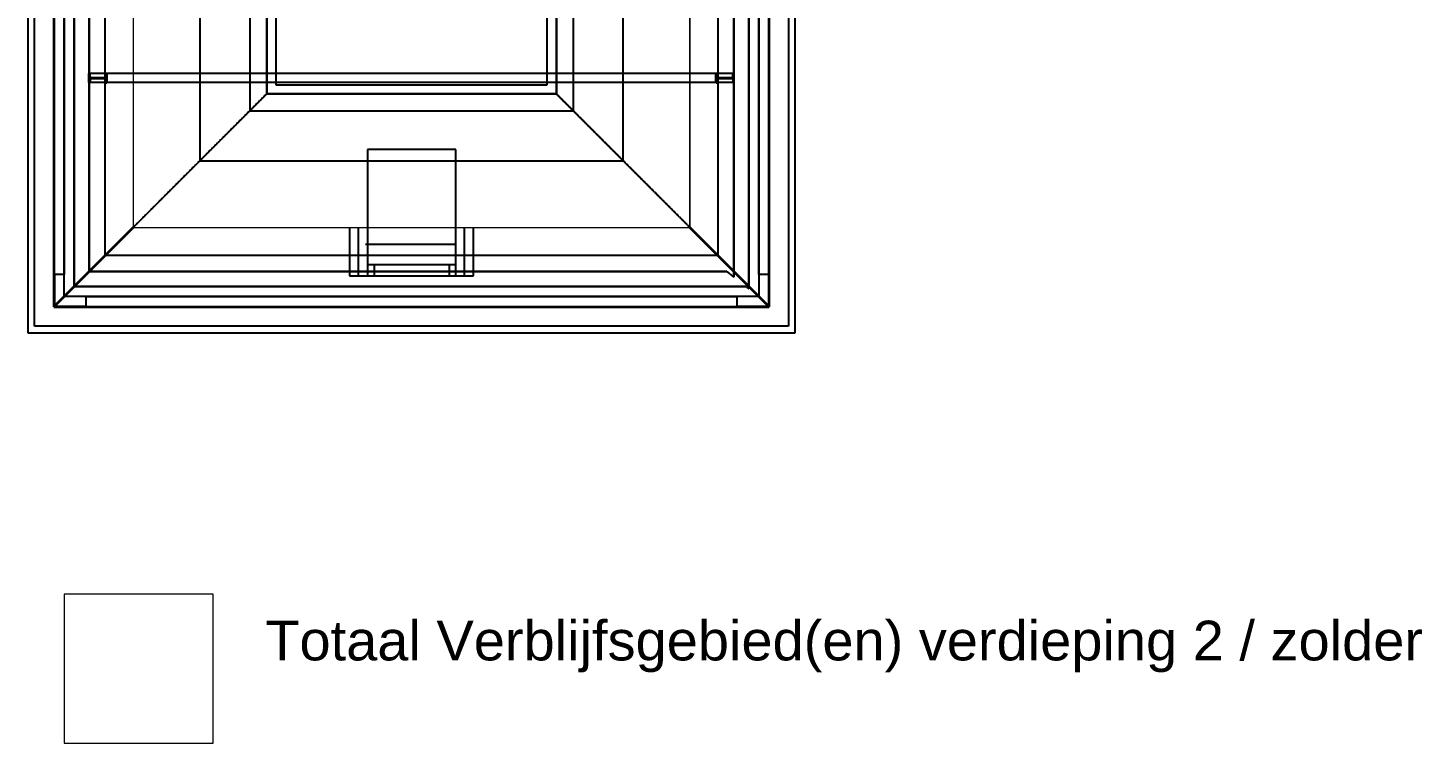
# Model space of a CAD drawing. Header units: millimetres. Extents: x 0 to 59350, y 0 to 29700.
# Drawn here: x 32981 to 36494, y 16896 to 18697 of the extents above; entities that cross this region are included whole.
import ezdxf

# ---------------------------------------------------------------- set-up
doc = ezdxf.new("R2010")
doc.units = ezdxf.units.MM
doc.linetypes.add('VERDECKT2_S2', pattern=[2.7, 2, -0.7])
doc.layers.add('Standard', color=7, linetype='Continuous', lineweight=25)
doc.styles.add('ARIAL', font='arial.ttf')

msp = doc.modelspace()

# ---------------------------------------------------------------- linework, layer by layer
at = {"layer": 'Standard', "color": 5, "linetype": 'Continuous', "lineweight": -3}
for p, q in [((32981.3, 21613), (32981.3, 17929.5)), ((34914.8, 17929.5), (34914.8, 21613)), ((32998, 17946.2), (32998, 21596.2)), ((34898, 21596.2), (34898, 17946.2)), ((32981.3, 17929.5), (34914.8, 17929.5)), ((34898, 17946.2), (32998, 17946.2))]:
    msp.add_line(p, q, dxfattribs=at)
at = {"layer": 'Standard', "color": 51, "linetype": 'Continuous', "lineweight": 18}
for p, q in [((32998, 21596.2), (32998, 17946.2)), ((34898, 17946.2), (34898, 21596.2)), ((32998, 17946.2), (34573.9, 17946.2)), ((34573.9, 17946.2), (34898, 17946.2))]:
    msp.add_line(p, q, dxfattribs=at)
at = {"layer": 'Standard', "color": 7, "linetype": 'Continuous', "lineweight": -3}
for p, q in [((33046.9, 17995.1), (33046.9, 21547.3)), ((34849.1, 17995.1), (34849.1, 21547.3)), ((33606.1, 19082.5), (33606.1, 18554.3)), ((34289.9, 18554.3), (34289.9, 19082.5)), ((33606.1, 18554.3), (34289.9, 18554.3)), ((33814.3, 18073.3), (33814.3, 18195.1)), ((34081.8, 18073.3), (34081.8, 18195.5)), ((34059.3, 18124.2), (33836.8, 18124.2)), ((33836.8, 18083.7), (34059.3, 18083.7))]:
    msp.add_line(p, q, dxfattribs=at)
at = {"layer": 'Standard', "color": 34, "linetype": 'Continuous', "lineweight": 18}
for p, q in [((33046.9, 21547.3), (33046.9, 17995.1)), ((34849.1, 17995.1), (34849.1, 21547.3)), ((33046.9, 17995.1), (33246.9, 18195.1)), ((33246.9, 18195.1), (33046.9, 17995.1)), ((34649.1, 18195.1), (34849.1, 17995.1)), ((34849.1, 17995.1), (34649.1, 18195.1)), ((33046.9, 17995.1), (34849.1, 17995.1))]:
    msp.add_line(p, q, dxfattribs=at)
at = {"layer": 'Standard', "color": 255, "linetype": 'Continuous', "lineweight": 35}
for p, q in [((33046.9, 21547.3), (33046.9, 17995.1)), ((34849.1, 17995.1), (34849.1, 21547.3)), ((33046.9, 17995.1), (33246.9, 18195.1)), ((33246.9, 18195.1), (33046.9, 17995.1)), ((34649.1, 18195.1), (34849.1, 17995.1)), ((34849.1, 17995.1), (34649.1, 18195.1)), ((33046.9, 17995.1), (34849.1, 17995.1))]:
    msp.add_line(p, q, dxfattribs=at)
at = {"layer": 'Standard', "color": 1, "linetype": 'VERDECKT2_S2', "lineweight": -3}
for p, q in [((33073, 18021.2), (33073, 21521.2)), ((34823, 21521.2), (34823, 18021.2)), ((33073, 21466.2), (33073, 18076.2)), ((33098, 18046.2), (33098, 21496.2)), ((33098, 21496.2), (33098, 18046.2)), ((34798, 21496.2), (34798, 18046.2)), ((34798, 18046.2), (34798, 21496.2)), ((34823, 18076.2), (34823, 21466.2)), ((33135.5, 18083.7), (33135.5, 21458.7)), ((33135.5, 21458.7), (33135.5, 18083.7)), ((34760.5, 21458.7), (34760.5, 18083.7)), ((34760.5, 18083.7), (34760.5, 21458.7)), ((34720, 21418.2), (34720, 18124.2)), ((33583.1, 21011.1), (33583.1, 18531.3)), ((33583.1, 18531.3), (33583.1, 21011.1)), ((33583.1, 21011.1), (33583.1, 18531.3)), ((33583.1, 18531.3), (33583.1, 21011.1)), ((34312.9, 18531.3), (34312.9, 21011.1)), ((34312.9, 21011.1), (34312.9, 18531.3)), ((34312.9, 18531.3), (34312.9, 21011.1)), ((34312.9, 21011.1), (34312.9, 18531.3)), ((33176, 18124.2), (33176, 20115)), ((33246.9, 18195.1), (33583.1, 18531.3)), ((33583.1, 18531.3), (33246.9, 18195.1)), ((33246.9, 18195.1), (33583.1, 18531.3)), ((33583.1, 18531.3), (33246.9, 18195.1)), ((33583.1, 18531.3), (34312.9, 18531.3)), ((34312.9, 18531.3), (33583.1, 18531.3)), ((33583.1, 18531.3), (34312.9, 18531.3)), ((34312.9, 18531.3), (33583.1, 18531.3)), ((34312.9, 18531.3), (34649.1, 18195.1)), ((34649.1, 18195.1), (34312.9, 18531.3)), ((34312.9, 18531.3), (34649.1, 18195.1)), ((34649.1, 18195.1), (34312.9, 18531.3)), ((33836.8, 18391.2), (33836.8, 18195.1)), ((34059.3, 18391.2), (33836.8, 18391.2)), ((34059.3, 18195.1), (34059.3, 18391.2)), ((33836.8, 18195.1), (33836.8, 18073.3)), ((34059.3, 18073.3), (34059.3, 18195.1)), ((33836.8, 18124.2), (33176, 18124.2)), ((34720, 18124.2), (34059.3, 18124.2)), ((33048, 18076.2), (33048, 18021.2)), ((33073, 18076.2), (33048, 18076.2)), ((33836.8, 18083.7), (33135.5, 18083.7)), ((33135.5, 18083.7), (33836.8, 18083.7)), ((33836.8, 18073.3), (34059.3, 18073.3)), ((34742.6, 18083.7), (34059.3, 18083.7)), ((34059.3, 18083.7), (34742.6, 18083.7)), ((34760.5, 18069.8), (34742.6, 18083.7)), ((34742.6, 18083.7), (34760.5, 18069.8)), ((34760.5, 18083.7), (34760.5, 18069.8)), ((34760.5, 18069.8), (34760.5, 18083.7)), ((34848, 18076.2), (34823, 18076.2)), ((34848, 18021.2), (34848, 18076.2)), ((34790.8, 18046.2), (33098, 18046.2)), ((33098, 18046.2), (34790.8, 18046.2)), ((34798, 18040.6), (34790.8, 18046.2)), ((34790.8, 18046.2), (34798, 18040.6)), ((34798, 18046.2), (34798, 18040.6)), ((34798, 18040.6), (34798, 18046.2)), ((33048, 18021.2), (33048, 17996.2)), ((33048, 17996.2), (33128, 17996.2)), ((34573.9, 18021.2), (33073, 18021.2)), ((33128, 17996.2), (33128, 18021.2)), ((33128, 18021.2), (34768, 18021.2)), ((34823, 18021.2), (34573.9, 18021.2)), ((34768, 18021.2), (34768, 17996.2)), ((34768, 17996.2), (34848, 17996.2)), ((34848, 17996.2), (34848, 18021.2))]:
    msp.add_line(p, q, dxfattribs=at)
at = {"layer": 'Standard', "color": 30, "linetype": 'VERDECKT2_S2', "lineweight": 18}
for p, q in [((33246.9, 21347.3), (33246.9, 18195.1)), ((34649.1, 18195.1), (34649.1, 21347.3)), ((33246.9, 18195.1), (34649.1, 18195.1))]:
    msp.add_line(p, q, dxfattribs=at)
at = {"layer": 'Standard', "color": 7, "linetype": 'VERDECKT2_S2', "lineweight": 18}
for p, q in [((33246.9, 21347.3), (33246.9, 18195.1)), ((34649.1, 21347.3), (34649.1, 18195.1))]:
    msp.add_line(p, q, dxfattribs=at)
at = {"layer": 'Standard', "color": 255, "linetype": 'VERDECKT2_S2', "lineweight": -3}
for p, q in [((33414.8, 21179.5), (33414.8, 18362.9)), ((34481.3, 18362.9), (34481.3, 21179.5)), ((33414.8, 18362.9), (34481.3, 18362.9))]:
    msp.add_line(p, q, dxfattribs=at)
at = {"layer": 'Standard', "color": 7, "linetype": 'VERDECKT2_S2', "lineweight": -3}
for p, q in [((33540.6, 21053.6), (33540.6, 18488.8)), ((34355.4, 21053.6), (34355.4, 18488.8)), ((33540.6, 18488.8), (34355.4, 18488.8))]:
    msp.add_line(p, q, dxfattribs=at)
at = {"layer": 'Standard', "color": 2, "linetype": 'Continuous', "lineweight": 35}
for p, q in [((33135.5, 18559.8), (33135.5, 18582.6)), ((33135.5, 18582.6), (33137.5, 18582.6)), ((33135.5, 18559.8), (33137.5, 18559.8)), ((33137.5, 18574.1), (33137.5, 18582.6)), ((33137.5, 18568.3), (33137.5, 18559.8)), ((33139.8, 18571.9), (33176.3, 18571.9)), ((33139.8, 18570.6), (33176.3, 18570.6)), ((33178.5, 18582.6), (33180.5, 18582.6)), ((33178.5, 18574.1), (33178.5, 18582.6)), ((33178.5, 18568.3), (33178.5, 18559.8)), ((33178.5, 18559.8), (33180.5, 18559.8)), ((33180.5, 18559.8), (33180.5, 18582.6)), ((34715.5, 18559.8), (34715.5, 18582.6)), ((34715.5, 18582.6), (34717.5, 18582.6)), ((34715.5, 18559.8), (34717.5, 18559.8)), ((34717.5, 18574.1), (34717.5, 18582.6)), ((34717.5, 18568.3), (34717.5, 18559.8)), ((34719.8, 18571.9), (34756.3, 18571.9)), ((34719.8, 18570.6), (34756.3, 18570.6)), ((34758.5, 18582.6), (34760.5, 18582.6)), ((34758.5, 18574.1), (34758.5, 18582.6)), ((34758.5, 18568.3), (34758.5, 18559.8)), ((34758.5, 18559.8), (34760.5, 18559.8)), ((34760.5, 18559.8), (34760.5, 18582.6))]:
    msp.add_line(p, q, dxfattribs=at)
at = {"layer": 'Standard', "color": 5, "linetype": 'VERDECKT2_S2', "lineweight": -3}
for p, q in [((34758.5, 18582.6), (33137.5, 18582.6)), ((34758.5, 18559.8), (33137.5, 18559.8))]:
    msp.add_line(p, q, dxfattribs=at)
at = {"layer": 'Standard', "color": 7, "linetype": 'Continuous', "lineweight": 25}
for p, q in [((33246.9, 18195.1), (33046.9, 17995.1)), ((34849.1, 17995.1), (34649.1, 18195.1))]:
    msp.add_line(p, q, dxfattribs=at)
at = {"layer": 'Standard', "color": 255, "linetype": 'Continuous', "lineweight": -3}
for p, q in [((33791.8, 18195.1), (33791.8, 18073.3)), ((33836.8, 18195.1), (33836.8, 18073.3)), ((34059.3, 18073.3), (34059.3, 18195.5)), ((34104.3, 18073.3), (34104.3, 18195.5)), ((34059.3, 18151.8), (33831.9, 18151.8)), ((33836.8, 18101.8), (34059.3, 18101.8)), ((33853.5, 18101.8), (33853.5, 18073.3)), ((34042.5, 18101.8), (34042.5, 18073.3)), ((33791.8, 18073.3), (34104.3, 18073.3))]:
    msp.add_line(p, q, dxfattribs=at)
at = {"layer": 'Standard', "color": 51, "linetype": 'Continuous', "lineweight": -3}
msp.add_line((34059.3, 18083.7), (33836.8, 18083.7), dxfattribs=at)
at = {"layer": 'Standard', "color": 7, "linetype": 'Continuous', "lineweight": 18}
for p, q in [((33448, 17271.2), (33073, 17271.2)), ((33073, 17271.2), (33073, 16896.2)), ((33448, 16896.2), (33448, 17271.2)), ((33073, 16896.2), (33448, 16896.2))]:
    msp.add_line(p, q, dxfattribs=at)
at = {"layer": 'Standard', "color": 2, "linetype": 'Continuous', "lineweight": 35}
for centre, start, end in [((33139.8, 18574.1), 180, 270), ((33139.8, 18568.3), 89.9999, 179.9999), ((33176.3, 18574.1), 269.9999, 359.9999), ((33176.3, 18568.3), 0, 90), ((34719.8, 18574.1), 180, 270), ((34719.8, 18568.3), 89.9999, 179.9999), ((34756.3, 18574.1), 269.9999, 359.9999), ((34756.3, 18568.3), 0, 90)]:
    msp.add_arc(centre, 2.25, start, end, dxfattribs=at)

# ---------------------------------------------------------------- texts
at = {"layer": 'Standard', "color": 3, "linetype": 'Continuous', "lineweight": 100, "insert": (33579.5, 17074.3), "char_height": 100, "width": 2955.305, "attachment_point": 7, "style": 'ARIAL'}
msp.add_mtext('\\W1.01;Totaal\\~Verblijfsgebied(en)\\~verdieping\\~2\\~/\\~zolder', dxfattribs=at)

doc.saveas('drawing.dxf')
